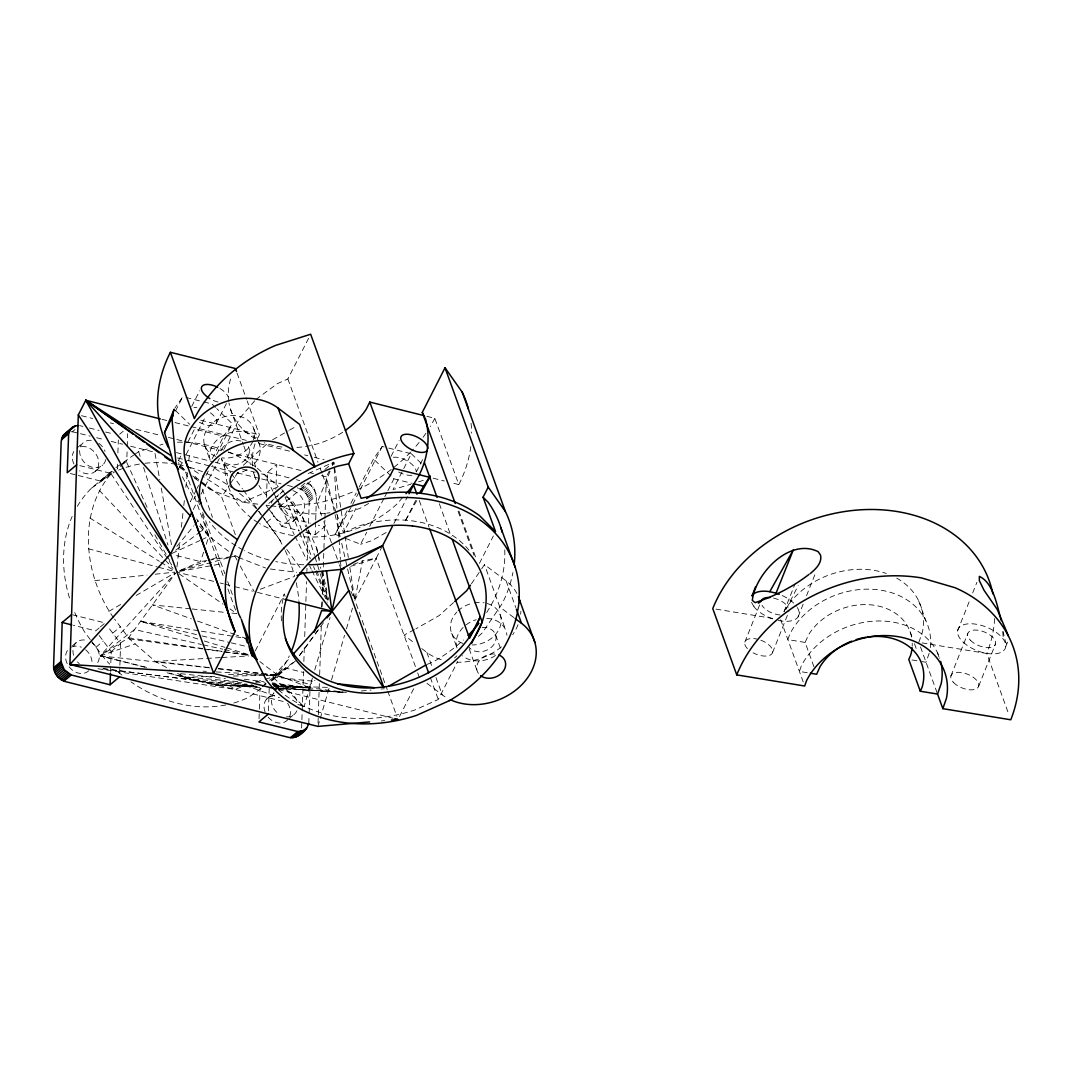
<?xml version="1.0" encoding="UTF-8"?>
<svg xmlns="http://www.w3.org/2000/svg" width="1072" height="1072" viewBox="0 0 1072 1072"><rect width="100%" height="100%" fill="white"/><g stroke="black" fill="none" stroke-linecap="round" stroke-linejoin="round"><path stroke-width="0.75" stroke-dasharray="5 3.75" d="M305.667 532.288L315.248 534.673L315.65 521.649M315.704 520.014L316.454 495.586L314.203 489.006L310.679 484.892L306.15 482.172L298.833 488.336L297.225 487.827M110.523 671.487L111.193 651.548L97.606 633.405M117.518 464.122L117.357 468.946L122.061 464.98M117.893 452.88L118.335 440.029M119.595 673.538L119.823 666.891M119.876 665.23L120.6 643.629L107.964 626.758M123.24 463.988L126.764 461.027L127.193 448.176M127.246 446.568L127.675 433.718M259.049 718.736L259.317 710.709M259.37 709.101L260.067 688.211M266.513 497.301L267.343 472.377L276.75 464.457L275.919 489.381M268.456 710.816L269.206 688.331M301.621 728.009L301.848 721.362M301.902 719.687L303.523 671.447M303.858 661.464L304.421 644.821M304.703 636.5L306.552 581.6M306.887 571.617L307.007 568.294M307.289 559.973L308.294 530.024M308.522 523.364L309.192 503.398C309.326 496.872 304.85 490.708 298.833 488.336M318.036 723.077L318.263 716.431M318.317 714.756L319.376 683.159M319.657 674.837L321.292 626.584M321.962 606.618L322.136 601.62M322.404 593.312L323.865 550.043M323.932 548.382L324.883 520.094M324.937 518.433L326.344 476.839L329.318 470.997M308.776 723.453L309.071 715.319M309.125 713.697L310.197 684.418L314.9 680.452M113.592 617.807C84.005 575.798 76.46 511.746 113.042 471.452M321.761 607.395L322.082 600.91M322.404 594.424L323.114 579.818L320.515 567.061M176.96 566.994L179.721 542.097M181.382 527.169L183.044 512.242M183.781 505.609L184.344 500.624M185.818 487.358L187.479 472.43M188.779 460.813L189.329 455.841M355.14 598.498L362.51 560.83L376.178 558.217L381.887 547.068M312.421 678.013L304.086 706.662L299.276 705.456M314.739 670.054L330.042 617.512M317.928 726.401L319.791 720.009M320.26 718.414L329.131 688.05M331.476 680.05L344.554 635.294M346.417 628.902L352.487 608.132M203.626 552.147L200.464 561.594L179.413 570.666M206.253 544.268L208.879 536.389L201.402 511.049M235.344 534.7L221.703 496.979L229.475 484.866M918.838 642.356L922.483 631.877A75.321 59.764 -19.9 0 0 896.406 577.969M929.156 653.263L926.034 662.255L919.763 661.223M1005.683 646.738L1007.68 641.592M744.839 642.115L761.187 601.07M783.967 611.723L794.848 584.387M772.59 652.486L788.938 611.442M798.091 616.896L803.518 603.268M806.519 595.71L816.167 571.497M957.551 630.926L970.254 599.007M972.679 592.937L976.914 582.297M950.904 675.936L967.721 633.686M978.682 686.201L995.513 643.964M330.082 471.305L317.098 503.116L321.56 515.444M332.548 465.248L333.781 462.22L305.038 474.909M184.853 677.933L194.394 680.278L197.931 680.171L284.857 701.865M813.903 666.677L805.126 642.436L808.529 634.798A56.521 44.836 -19.9 0 1 866.672 604.608A56.521 44.836 -19.9 0 1 911.615 637.277M258.004 437.657L259.411 434.817L247.136 400.888M786.285 609.084L798.184 585.58M175.5 411.005L182.816 396.667L174.991 407.963M191.687 406.516L199.727 390.744M178.448 460.571L182.106 453.402M187.948 441.932L194.528 429.028L223.619 436.291L232.316 423.748L216.718 408.606M179.332 467.901L183.124 460.464M186.153 454.515L205.851 415.842M216.209 423.587L226.42 403.514M196.35 489.837L190.28 501.736L193.952 499.07L195.452 496.122M197.101 488.35L198.615 485.375M212.256 458.602L223.619 436.291M205.985 475.445L208.236 471.01M216.517 454.769L232.316 423.748M255.913 399.427L277.34 383.682L287.872 378.965L309.888 335.724M332.293 465.141L333.781 462.22L344.809 534.459M339.636 536.08L335.147 534.338L347.181 510.701M350.946 503.317L356.212 492.973M359.214 487.063L373.512 459.004L382.208 446.461L387.059 447.681M335.147 534.338L351.897 505.957M352.661 504.47L359.482 491.083M360.232 489.596L382.208 446.461M336.729 513.93L343.536 532.757L355.984 508.342M391.092 456.297L399.119 440.538M345.613 538.425L360.581 544.268L366.637 532.369M369.679 526.419L384.071 498.145M384.835 496.658L387.099 492.195M387.863 490.708L393.92 478.809L373.512 459.004M388.68 448.083L411.313 453.724L393.049 489.569L410.777 484.263M416.338 471.935L423.641 457.61M415.4 666.543L376.178 558.217L354.832 600.132L387.22 689.631M393.92 523.417L407.507 496.725M415.722 500.423L404.76 521.93L416.995 500.209M399.494 716.578L414.221 687.661M479.425 563.349L493.361 536M193.255 509.508L197.436 501.334M201.107 494.138L220.457 456.283M224.169 449.007L239.297 418.723L254.881 400.633M255.297 650.851L284.308 594.062L285.273 596.715M278.412 689.819A138.047 109.518 -19.9 0 0 414.676 710.053L438.274 699.48L457.65 661.571M230.373 483.552L238.533 471.626M471.399 583.811L480.752 570.13M481.69 568.763L484.49 564.663L506.118 580.85A55.597 44.099 -19.9 0 1 516.985 593.633M323.449 622.792L298.458 656.935L314.203 635.361M144.76 667.159L100.165 655.823L128.573 637.786L175.446 573.279M315.181 634.021L318.129 629.988M176.853 546.385L193.844 525.816M194.916 524.53L198.106 520.67L208.879 536.389L232.41 554.211M402.71 497.448L397.283 503.746A104.239 82.691 -19.9 0 1 299.879 536.469M265.132 679.286L272.73 676.955L290.592 657.096M146.583 667.387L100.165 655.823L175.285 573.198M243.344 465.235L267.33 443.567M453.536 602.571L439.145 615.569L415.936 628.782M454.501 657.994L456.9 655.836M478.487 636.339L482.078 633.083L502.004 603.925A148.244 117.612 -19.9 0 0 512.925 572.528M70.765 431.708L72.373 431.788L78.47 426.656M76.903 448.042L83 442.91M119.662 434.227L123.2 431.252M95.395 471.211L102.711 465.047M77.318 506.346A132.03 106.61 49.9 0 1 91.562 488.108L114.57 468.732M78.229 475.486L100.245 480.98L112.131 471.318M101.626 481.033L108.942 474.869M120.868 464.819L125.906 460.571L144.331 501.214M72.494 645.759L76.152 642.677M99.214 627.884L95.689 630.859L73.352 625.271M100.393 626.892L105.096 622.939L73.177 614.966M96.011 647.207L103.327 641.056M112.734 633.137L120.305 626.758M274.968 497.971L282.284 491.807M300.415 489.06L307.731 482.896M301.929 489.958L309.245 483.807M111.193 651.548L120.6 643.629M303.363 491.043L310.679 484.892M266.781 522.265L274.097 516.101M283.504 508.182L291.061 501.817L312.073 558.043M304.676 492.289L311.992 486.125M305.855 493.669L313.171 487.505M306.887 495.17L314.203 489.006M307.744 496.751L315.061 490.587M308.414 498.386L315.731 492.236M308.883 500.061L316.2 493.911M309.138 501.75L316.454 495.586M269.179 509.548L281.735 526.298L291.142 518.379L310.29 523.163M292.991 521.407L300.307 515.243M315.248 534.673L324.655 526.754L318.277 525.159M262.426 686.241L265.95 683.266M277.903 674.368L285.46 668.003M270.975 680.546L286.599 668.258L303.885 672.573M295.524 660.928L271.229 681.377A132.03 106.61 49.9 0 0 289.306 655.93M266.66 699.024L273.976 692.874A14.82 11.966 49.9 0 0 278.613 713.872M289.065 718.629L295.162 713.496M271.015 505.796L279.256 506.842L312.233 479.854M324.91 469.482L333.781 462.22L336.93 508.396M167.058 672.827L184.585 677.276L214.99 676.378M209.871 667.883L100.165 655.823L134.549 629.559L201.469 644.46M197.838 681.189L218.259 684.914M175.674 550.217L199.057 532.757M200.357 531.779L202.956 529.849M193.523 680.171L192.531 679.983L195.506 680.465L167.393 672.559M115.856 467.647L122.141 463.225M123.401 462.34L133.544 455.198M134.817 454.3L138.65 451.62L152.318 447.439M120.747 465.248L126.764 461.027M100.245 480.98L116.151 469.791M91.562 488.108L114.356 472.069M297.895 704.411L304.086 706.662L272.73 676.955L294.264 661.813M269.474 680.291L286.599 668.258M262.479 686.522L266.084 683.99M261.179 688.452L248.436 697.416A132.03 106.61 49.9 0 1 232.128 703.487M751.512 602.397L753.683 606.31L757.207 603.951M108.795 611.402L121.739 603.858M136.131 595.456L174.964 572.81M272.583 439.788L288.234 430.877M289.654 430.06L296.77 426.013M368.688 503.438L360.098 508.329L348.869 511.907M386.134 532.529L371.81 540.677L360.581 544.268M414.489 629.599L404.023 635.12L415.44 643.776M171.949 553.42L200.022 540.476M201.496 539.792L208.879 536.389L196.591 518.942M343.536 532.757L357.807 526.365A104.239 82.691 -19.9 0 1 469.67 551.008M427.112 664.412L435.031 660.861A138.047 109.518 -19.9 0 0 463.412 639.997M277.809 486.929L243.009 502.272L210.822 489.743L199.941 481.971M97.994 668.727L235.17 689.47L245.367 685.316L253.742 685.517M353.331 564.502L362.51 560.83M199.231 681.001L215.298 685.423L256.704 686.16M260.295 589.252L294.05 576.589M179.493 570.853L205.73 561.433M211.908 559.222L216.544 557.561M100.165 655.823L135.152 643.924M350.665 566.351L376.178 558.217M418.616 481.824L423.319 480.363M159.916 445.121L162.957 444.183M256.007 682.06L263.605 679.742M228.497 557.762L176.398 571.966L213.65 581.359M230.078 557.333L234.822 556.046L265.548 567.999M179.681 571.376L218.983 564.301M207.003 560.535L200.464 561.594L173.637 554.894M208.638 560.267L234.822 556.046L237.14 560.308M94.751 580.635L147.011 575.088M155.172 574.217L174.763 572.14M279.256 506.842L317.098 503.116A148.244 117.612 -19.9 0 0 353.948 491.365M361.264 690.998L371.126 690.033M381.002 689.055L384.299 688.733M381.337 720.907L384.674 720.625M220.376 657.592L155.306 661.424L129.457 638.966L114.557 619.08M222.038 657.498L248.744 655.917M233.321 676.03L264.985 675.427M266.647 675.4L275.785 675.387L265.896 674.69M275.785 675.387L266.687 675.132M215.298 685.423L253.649 685.906M228.591 674.355L265.039 675.092M200.598 681.497L246.895 684.15M327.389 687.34L273.829 686.013L310.197 687.902L346.457 692.458M276.764 686.817L310.197 687.902L278.01 675.373L264.905 673.886M213.395 684.03L253.582 685.638M275.236 686.509L310.197 687.902L272.248 682.877M257.106 687.072L216.732 684.861L263.297 687.594M207.419 682.542L252.483 684.887M203.023 671.193L206.333 671.38M216.263 671.93L264.248 674.596M276.603 688.371L343.12 692.257L276.857 687.541M198.32 680.867L193.228 679.367M273.548 685.732L310.197 687.902L271.966 683.708M276.965 688.264L343.147 692.257L276.884 687.929M237.14 685.343L257.012 686.643M184.585 677.276L177.228 673.296L185 676.955L194.287 679.273L241.857 682.81M273.521 685.169L310.197 687.902L269.018 684.298M237.716 681.564L185 676.955L185.67 677.919M190.521 608.816L152.479 604.876L191.365 618.839M192.183 608.99L225.254 612.42M231.874 613.104L236.832 613.613L229.971 608.883M272.73 676.955L316.026 681.524M218.179 668.794L259.732 673.363M261.394 673.538L278.01 675.373L259.853 661.612M180.552 673.658L225.428 678.589M255.35 681.872L265.32 682.971M208.437 667.467L155.306 661.424L169.939 669.357M218.407 668.593L263.243 673.685M257.843 504.148L243.009 502.272L202.3 475.874M266.07 505.18L269.367 505.595M270.305 568.991L296.663 572.301M103.113 668.66L192.277 679.97L103.033 668.74M244.202 679.166L263.993 681.792M187.399 678.174L190.762 679.179M129.457 638.966L202.367 648.922M204.028 649.15L222.252 651.642M223.914 651.87L248.758 655.273L204.323 648.788M128.573 637.786L202.675 648.547M197.891 639.019L140.526 621.331L199.754 630.926M201.389 631.194L234.299 636.527M235.934 636.795L245.81 638.403L236.47 635.053M715.989 609.124L774.212 618.665M922.067 642.892L986.763 653.491L1009.087 715.158M805.126 642.436L787.88 639.609L789.783 634.142A75.321 59.764 -19.9 0 1 878.223 589.801A75.321 59.764 -19.9 0 1 929.679 651.763M911.924 659.937L918.195 660.968M807.243 672.72L799.404 671.434L801.307 665.953A75.321 59.764 -19.9 0 1 874.605 621.117A75.321 59.764 -19.9 0 1 939.742 658.382M197.931 680.171L193.71 679.635L197.677 680.774M72.373 431.788L78.846 433.302M203.104 644.821L222.695 649.176M224.329 649.538L248.811 654.992M140.526 621.331L200.397 635.535M202.018 635.924L229.529 642.45M231.15 642.838L248.945 647.059M79.69 425.624L82.919 426.428M89.391 428.023L99.093 430.421M105.552 432.016L112.024 433.611M194.287 679.273L195.225 679.501M426.884 416.325L434.817 418.308L458.816 484.598L450.803 482.601M186.046 397.484L202.206 401.518M203.827 401.92L211.908 403.943L215.512 407.44M200.786 420.17L259.411 434.817M433.182 478.206L444.398 481.006M161.952 419.313L166.817 420.532M174.924 422.556L189.516 426.2M191.138 426.602L246.252 440.364M259.223 443.594L290.016 451.285M304.609 454.93L307.852 455.747M314.337 457.369L324.066 459.794M393.92 478.809L411.702 483.258M81.512 415.708L92.715 418.509M110.309 422.904L113.498 423.695M135.983 429.309L160.264 435.366M168.344 437.389L182.91 441.034M184.531 441.436L221.743 450.722M228.215 452.344L302.344 470.849M310.344 472.846L313.547 473.65M321.533 475.646L326.344 476.839L340.213 536.871M176.424 452.612L213.529 461.885M215.137 462.287L235.987 467.486M242.379 469.08L255.149 472.27M261.528 473.864L264.717 474.668L272.837 491.164M80.454 433.704L90.169 436.13M96.641 437.738L104.721 439.761M111.193 441.383L122.516 444.21M130.61 446.22L154.864 452.277M177.51 457.932L185.603 459.955M187.225 460.357L209.871 466.012M211.492 466.427L235.746 472.484M237.368 472.886L260.014 478.541M261.635 478.943L281.038 483.794M287.51 485.402L295.604 487.425M79.784 465.61L109.652 473.06M70.377 473.529L76.661 475.097M281.735 526.298L299.289 530.694M277.192 676.177L310.197 684.418M278.358 689.577L393.169 718.253M220.135 582.98L223.378 583.798M224.999 584.213L233.093 586.25M234.714 586.652L252.536 591.154M257.387 592.374L283.303 598.9M267.343 472.377L289.989 478.099M296.448 479.733L299.678 480.551M88.252 548.757L157.169 566.9M158.777 567.329L174.803 571.537M195.171 679.326L203.573 681.578M204.27 640.976L224.986 647.367M226.581 647.863L248.892 654.737M197.596 621.077L234.915 634.49M245.367 685.316L279.363 697.671M235.17 555.591L239.297 557.641M89.767 517.937L159.353 561.339M160.773 562.224L173.557 570.197M178.421 460.384L185.443 464.94M186.85 465.851L200.893 474.963M228.979 685.37L235.17 689.47M179.145 573.855L223.097 604.152M179.453 466.266L184.88 470.099L224.008 578.17M179.56 467.379L187.707 473.221M194.501 478.085L198.588 480.993M513.836 617.566L499.847 607.087L484.49 564.663M201.375 481.583L221.703 496.979M421.792 648.587L426.87 652.433A55.597 44.099 -19.9 0 0 444.143 660.513M192.665 475.995L199.151 480.899M200.451 481.891L210.822 489.743M426.991 683.32L442.24 694.87A55.597 44.099 -19.9 0 0 447.439 698.247M257.307 468.223L278.238 486.407M411.313 453.724L422.113 464.216M175.312 410.375L189.717 424.365M99.187 490.266L172.994 568.361M199.606 526.138L208.879 536.389M1006.836 643.857L1005.63 642.342L1003.07 631.502M281.923 489.609L285.581 494.5M286.492 495.72L302.572 517.173L307.932 528.898M278.586 501.629L275.638 497.689L266.231 505.609L268.201 508.235M279.564 502.942L291.142 518.379M258.54 511.29L263.122 517.387M264.034 518.607L278.291 537.621A132.03 106.61 49.9 0 1 284.469 549.052M90.262 639.528L84.514 631.864A132.03 106.61 49.9 0 1 73.727 610.062M91.227 640.815L105.163 659.414A132.03 106.61 49.9 0 0 109.706 664.117M224.812 464.699L230.708 472.765M231.686 474.105L242.5 488.886M243.478 490.226L261.166 514.413M262.144 515.753L282.78 543.973M286.706 549.346L301.446 569.5M111.18 473.998L171.801 565.065M154.837 534.807L166.441 554.814M167.272 556.247L171.426 563.39M240.235 565.989L254.144 591.556M182.414 476.812L193.952 499.07M273.574 492.664L276.536 498.654M277.273 500.155L294.251 534.66M294.988 536.161L306.793 560.16M309.754 566.15L311.228 569.152M311.965 570.652L327.469 602.156M308.602 530.359L316.629 547.939L317.794 552.804M145.015 502.728L147.748 508.744M350.906 591.355L352.862 595.751M285.085 497.301L299.008 531.149M299.637 532.69L310.384 558.847M313.547 566.539L314.82 569.607M315.449 571.148L328.099 601.915M316.736 570.545L328.394 601.781M419.273 500.503L428.988 527.116M918.677 600.883L925.873 620.768M937.397 652.593L938.978 656.962M920.5 646.952L937.558 694.066M910.074 631.609L912.259 637.666M914.456 643.736L917.203 651.307M780.684 619.723L803.625 683.092M506.118 580.85L515.779 607.569M499.9 614.109L505.662 630.028M458.91 511.063L476.41 559.423M458.066 511.304L473.971 555.242M495.679 635.106L500.771 649.15M439.332 503.719L451.258 536.67M469.147 648.788L477.053 670.63M451.714 633.284L457.476 649.203M426.87 652.433L432.565 668.151M435.982 677.584L442.24 694.87M430.328 677.544L438.274 699.48M417.665 672.827L419.38 677.544M287.872 378.965L317.982 462.139M320.247 468.41L321.948 473.127M322.525 474.695L336.152 512.362M387.796 691.199L396.881 716.324M323.798 521.608L338.859 563.242M339.422 564.783L341.097 569.406M237.086 373.136L246.573 399.347M253.836 428.907L258.03 440.471M258.553 441.919L259.598 444.813M255.806 467.07L248.476 446.796A14.82 11.765 -19.9 0 1 240.034 463.332A14.82 11.765 -19.9 0 1 221.341 458.655L227.559 475.821M230.453 409.022L243.29 444.478M243.84 446.019L250.54 464.524M253.327 472.229L254.439 475.311M204.457 444.733L210.206 460.638A25.942 20.582 -19.9 0 1 224.343 434.91A25.942 20.582 -19.9 0 1 255.484 437.858M202.246 489.087L212.497 517.374M202.675 512.523L224.852 573.761M227.693 581.614L233.374 597.318M227.907 588.957L235.719 610.531M138.65 451.62L140.137 456.364M143.608 467.446L167.956 545.045M302.572 517.173L305.56 526.727M306.056 528.322L314.498 555.403M314.994 556.998L328.421 599.998M198.132 499.967L199.539 504.724M323.114 579.818L328.38 598.618M318.196 554.425L319.764 560.911M322.109 570.626L326.813 590.082M341.7 543.357L354.457 598.511M316.629 547.939L318.25 555.912M318.572 557.507L319.215 560.696M155.025 453.55L159.782 479.867M161.256 488.095L171.654 545.648M345.063 536.107L348.32 557.453M349.82 567.302L354.577 598.498M1002.749 631.689L1003.338 639.247M337.385 514.989L338.966 538.077M339.074 539.725L340.427 559.517M340.534 561.165L340.869 566.11M504.751 549.896A138.047 109.518 -19.9 0 1 486.313 613.077M277.166 688.706A138.047 109.518 -19.9 0 1 272.382 684.083M342.665 432.23A75.978 60.273 -19.9 0 1 294.693 447.533M281.976 447.037A75.978 60.273 -19.9 0 1 264.194 442.803M255.525 438.81A75.978 60.273 -19.9 0 1 228.979 402.871M228.738 401.303A75.978 60.273 -19.9 0 1 231.204 377.036M434.817 418.308A148.244 117.612 -19.9 0 1 430.247 426.535M425.906 433.302A148.244 117.612 -19.9 0 1 423.092 437.269M419.098 442.455A148.244 117.612 -19.9 0 1 411.715 450.964M410.616 452.129A148.244 117.612 -19.9 0 1 392.54 468.451M391.253 469.456A148.244 117.612 -19.9 0 1 357.003 489.998M184.88 470.099A148.244 117.612 -19.9 0 1 178.314 462.635M471.077 423.293A148.244 117.612 -19.9 0 1 471.626 433.155M470.796 446.542A148.244 117.612 -19.9 0 1 458.816 484.598M293.232 535.598A104.239 82.691 -19.9 0 1 259.531 523.565M258.191 522.747A104.239 82.691 -19.9 0 1 253.099 519.29M251.813 518.312A104.239 82.691 -19.9 0 1 228.122 485.71M227.612 484.142A104.239 82.691 -19.9 0 1 224.651 462.581M329.988 512.711A75.978 60.273 -19.9 0 1 326.759 513.18M325.151 513.367A75.978 60.273 -19.9 0 1 276.831 503.518M266.767 495.545A75.978 60.273 -19.9 0 1 258.915 485.428M256.061 479.747A75.978 60.273 -19.9 0 1 253.622 472.283M252.55 465.998A75.978 60.273 -19.9 0 1 255.19 443.339M217.978 402.027A14.82 6.888 27 0 1 212.095 399.843M219.961 388.493A14.82 6.888 27 0 1 228.122 396.841M281.467 620.835A104.292 82.745 -19.9 0 1 284.308 594.062M210.393 412.814A14.82 6.888 27 0 1 215.579 424.271A14.82 6.888 27 0 1 199.271 422.18M193.952 407.481A14.82 6.888 27 0 1 196.833 407.427M411.889 475.271A14.82 6.888 27 0 1 398.663 471.975M393.344 457.275A14.82 6.888 27 0 1 408.231 461.55A14.82 6.888 27 0 1 416.177 471.653M303.858 564.756A138.047 109.518 -19.9 0 1 275.772 561.607M269.26 560.053A138.047 109.518 -19.9 0 1 244.523 550.66M243.049 549.896A138.047 109.518 -19.9 0 1 237.301 546.64M235.907 545.782A138.047 109.518 -19.9 0 1 209.295 521.608M225.844 704.947A132.03 106.61 49.9 0 1 131.012 681.886M121.94 675.079A132.03 106.61 49.9 0 1 115.696 669.759M69.466 597.948A132.03 106.61 49.9 0 1 72.159 516.463M118.617 470.126A132.03 106.61 49.9 0 1 124.526 467.874M126.04 467.365A132.03 106.61 49.9 0 1 141.718 463.707M144.934 463.292A132.03 106.61 49.9 0 1 176.612 464.35M178.233 464.632A132.03 106.61 49.9 0 1 188.002 466.883M189.637 467.338A132.03 106.61 49.9 0 1 202.501 471.747M207.003 473.65A132.03 106.61 49.9 0 1 231.78 487.599M239.579 493.375A132.03 106.61 49.9 0 1 257.628 510.071M285.179 550.526A132.03 106.61 49.9 0 1 294.679 576.307M296.234 582.712A132.03 106.61 49.9 0 1 298.82 600.266M177.47 442.227A132.03 106.61 49.9 0 1 223.619 450.079M228.296 451.915A132.03 106.61 49.9 0 1 256.074 467.151M285.581 496.751A14.794 11.939 49.9 0 1 297.172 512.202A14.794 11.939 49.9 0 1 286.211 523.364A14.794 11.939 49.9 0 1 271.43 511.13M271.363 503.076A14.794 11.939 49.9 0 1 277.769 496.537M81.418 446.501A14.82 11.966 49.9 0 1 98.731 463.988A14.82 11.966 49.9 0 1 79.569 470.822M73.874 463.962A14.82 11.966 49.9 0 1 73.74 451.54M88.788 670.75A14.82 11.966 49.9 0 1 70.122 668.03A14.82 11.966 49.9 0 1 68.836 648.828M71.422 647.073A14.82 11.966 49.9 0 1 81.351 647.18M85.626 649.766A14.82 11.966 49.9 0 1 92.004 661.705M287.845 719.66A14.82 11.966 49.9 0 1 267.611 716.444M265.092 712.009A14.82 11.966 49.9 0 1 277.661 696.023M287.644 703.286A14.82 11.966 49.9 0 1 289.534 716.967M292.897 490.587A14.794 11.939 49.9 0 1 304.502 506.426A14.794 11.939 49.9 0 1 292.763 517.146A14.794 11.939 49.9 0 1 278.439 503.786M280.1 494.031A14.794 11.939 49.9 0 1 285.085 490.386M105.806 459.513A14.82 11.966 49.9 0 1 91.281 466.95A14.82 11.966 49.9 0 1 79.636 450.696A14.82 11.966 49.9 0 1 92.138 440.431M98.838 443.299A14.82 11.966 49.9 0 1 105.029 451.325M79.301 663.662A14.82 11.966 49.9 0 1 77.439 661.88M73.62 655.287A14.82 11.966 49.9 0 1 87.529 640.6M91.937 642.838A14.82 11.966 49.9 0 1 96.105 664.586M296.85 710.803A14.82 11.966 49.9 0 1 286.452 716.86M279.35 689.738A14.82 11.966 49.9 0 1 297.654 704.09M784.088 611.455A75.321 59.764 -19.9 0 1 886.289 573.466M994.628 618.504A148.244 117.612 -19.9 0 1 986.763 653.491M760.852 640.212A14.82 7.383 21.7 0 1 772.202 653.371A14.82 7.383 21.7 0 1 753.067 652.808M747.398 648.64A14.82 7.383 21.7 0 1 757.18 639.113M912.232 643.173A56.521 44.836 -19.9 0 1 912.192 646.161M780.148 614.98A14.82 7.383 21.7 0 1 761.978 605.305M773.528 598.069A14.82 7.383 21.7 0 1 788.148 607.208M797.327 607.529A25.473 12.676 21.7 0 1 775.632 619.804M772.497 618.825A25.473 12.676 21.7 0 1 753.683 606.31M782.265 595.563A25.473 12.676 21.7 0 1 796.442 606.216M478.393 673.404A14.82 11.765 -19.9 0 1 480.779 659.025A14.82 11.765 -19.9 0 1 497.703 654.59M198.843 479.666A55.597 44.099 -19.9 0 1 193.295 474.588M215.82 456.377A25.942 20.582 -19.9 0 1 206.467 430.18A25.942 20.582 -19.9 0 1 238.52 416.097A25.942 20.582 -19.9 0 1 253.461 439.828M252.938 441.195A25.942 20.582 -19.9 0 1 221.864 457.878M520.858 611.295A55.597 44.099 -19.9 0 1 520.63 614.256M518.031 624.654A55.597 44.099 -19.9 0 1 512.738 634.651M501.401 646.898A55.597 44.099 -19.9 0 1 456.953 662.215M487.211 603.496A25.942 20.582 -19.9 0 1 500.034 626.973A25.942 20.582 -19.9 0 1 472.283 644.969M462.943 643.428A25.942 20.582 -19.9 0 1 456.86 612.045M457.999 610.919A25.942 20.582 -19.9 0 1 473.033 603.134M474.347 602.879A25.942 20.582 -19.9 0 1 484.155 602.799M482.011 627.535A14.82 11.765 -19.9 0 1 493.897 644.406A14.82 11.765 -19.9 0 1 468.786 646.885M221.69 449.423A14.82 11.765 -19.9 0 1 240.865 441.034M258.62 442.307A25.942 20.582 -19.9 0 1 252.322 465.864M246.949 469.75A25.942 20.582 -19.9 0 1 236.818 473.462M227.626 473.784A25.942 20.582 -19.9 0 1 212.564 465.476M495.505 655.474A25.942 20.582 -19.9 0 1 462.354 655.742M457.007 647.944A25.942 20.582 -19.9 0 1 476.156 619.723M486.715 618.37A25.942 20.582 -19.9 0 1 506.909 635.267M953.531 682.475A14.82 7.383 21.7 0 0 977.691 687.876A14.82 7.383 21.7 0 0 963.165 672.868A14.82 7.383 21.7 0 0 953.531 682.475M970.361 640.225A14.82 7.383 21.7 0 0 994.508 645.625A14.82 7.383 21.7 0 0 979.982 630.617A14.82 7.383 21.7 0 0 970.361 640.225M963.366 642.316A25.473 12.676 21.7 0 0 1004.41 649.793A25.473 12.676 21.7 0 0 977.074 624.373A25.473 12.676 21.7 0 0 963.366 642.316"/><path stroke-width="1.5" d="M119.488 676.861L110.081 684.78L71.275 674.985L64.253 669.652L60.97 661.571L62.176 622.484L71.583 614.564M369.652 721.925L317.928 726.401L69.908 664.479L78.323 414.918L85.773 400.285L160.331 418.911M110.081 684.78L110.47 673.149M78.082 425.557C73.459 425.49 69.278 429.135 68.648 433.704L67.228 472.739L76.635 464.819M67.737 432.217L63.047 435.647L61.171 441.463L53.6 666.074C53.466 673.176 58.759 679.862 65.58 681.658L288.81 737.389C297.453 739.171 306.337 731.345 308.776 723.453M405.966 493.669C424.539 474.159 432.485 445.215 425.597 419.031M314.284 632.158L321.6 610.638L331.905 611.147L383.361 687.353M992.886 593.901A148.244 117.612 -19.9 0 0 862.223 509.723A148.244 117.612 -19.9 0 0 712.759 608.588L736.759 674.878A148.244 117.612 -19.9 0 1 921.317 577.875L955.165 587.751A148.244 117.612 -19.9 0 1 1010.762 719.781L942.837 708.659L937.558 694.066L941.203 683.588A75.321 59.764 -19.9 0 0 940.626 661.397M942.837 708.659L946.482 698.167A75.321 59.764 -19.9 0 0 895.026 636.219A75.321 59.764 -19.9 0 0 806.586 680.546L804.683 686.013L736.759 674.878M810.204 573.614C815.645 569.111 822.291 562.854 820.536 555.041L818.15 551.678C789.407 537.38 755.291 573.828 752.303 600.427L755.144 602.638C774.265 596.3 792.744 586.947 808.971 574.418M178.568 469.389L173.115 461.643L164.552 432.512L174.12 409.209L171.909 418.04L176.063 464.243L184.826 493.991L235.063 631.569L213.676 673.43L69.908 664.479L170.475 554.103L191.861 512.242L235.063 631.569M752.075 595.818L755.452 587.014M769.776 591.677L776.048 593.164L793.387 549.748L769.776 591.677A25.473 12.676 21.7 0 0 752.021 595.63M297.694 735.928L301.085 731.131M937.558 694.066L920.299 691.239L922.161 687.085A56.521 44.836 -19.9 0 0 867.382 637.063M423.708 415.534L369.786 402.067L366.235 409.249A75.978 60.273 -19.9 0 1 345.372 430.381M369.786 402.067L393.786 468.37L390.235 475.539A75.978 60.273 -19.9 0 1 366.664 498.52M471.492 643.548L482.159 622.015L452.397 539.806M164.552 432.512L173.316 415.306M455.225 503.451L422.274 412.425L445.027 367.79L488.216 487.117L483.07 497.207L495.559 531.672L479.613 515.726A138.047 109.518 -19.9 0 0 384.902 493.133L361.103 498.292L348.628 463.814L353.854 453.563L310.652 334.236L275.249 345.519A148.244 117.612 -19.9 0 0 194.38 418.576L170.381 352.286L235.411 368.513L236.537 371.595M392.406 526.392L382.597 545.675L341.097 569.406L303.255 573.131L299.959 572.716M409.022 493.75L413.551 484.852L416.981 494.246M419.366 493.254L429.979 476.048M430.261 476.303L420.961 493.133M470.461 585.178L466.722 590.659L454.729 601.486M328.139 616.32L348.762 590.565M326.987 617.874L331.905 611.147L341.097 569.406L344.152 568.187M292.83 654.603L331.905 611.147L326.478 570.84M306.123 728.813L296.435 736.705M63.985 434.508L72.414 427.393M63.047 435.647L73.673 426.616M71.395 429.135L75.053 426.053M62.283 436.934L69.6 430.77M61.707 438.341L69.023 432.19M61.332 439.868L68.648 433.704M53.654 667.735L60.97 661.571M53.908 669.41L61.225 663.26M54.377 671.085L61.694 664.935M55.047 672.734L62.364 666.57M55.905 674.315L63.221 668.151M56.937 675.802L64.253 669.652M58.116 677.182L65.432 671.032M59.429 678.429L66.745 672.278M60.863 679.514L68.179 673.363M62.377 680.425L69.693 674.261M63.958 681.135L71.275 674.985M268.348 714.032L258.928 721.952L297.748 731.533L303.751 730.541M290.432 737.697L297.748 731.533M292.026 737.764L299.343 731.613M293.581 737.63L300.897 731.466M300.508 732.551L302.961 730.501M295.055 737.268L302.371 731.104M299.745 733.838L307.061 727.674M758.386 603.161L760.731 601.593M388.587 686.281L425.785 665.002M297.118 575.436L303.255 573.131L331.905 611.147L284.924 599.315M353.854 453.563C277.125 468.598 198.508 548.382 234.165 630.296M344.286 568.388L341.097 569.406L383.736 687.179M348.628 463.814L337.385 466.253A138.047 109.518 -19.9 0 0 238.681 614.028L240.664 617.981M391.347 720.036L398.02 719.459L394.791 718.655M337.667 683.815L374.302 687.675M69.908 664.479L78.162 665.725M810.378 673.229L816.65 674.261L820.053 666.623A56.521 44.836 -19.9 0 1 839.885 647.059M393.786 468.37L429.979 477.402M413.323 483.66L423.025 486.085M62.176 622.484L71.757 624.882M276.737 689.175L213.676 673.43L170.475 554.103L85.773 400.285L171.413 455.841M190.682 516.275L85.773 400.285L176.733 464.364M85.773 400.285L133.343 434.321M136.064 436.264L144.211 442.106M146.931 444.049L159.165 452.799M164.606 456.685L170.046 460.571M515.109 618.517L521.474 623.274A55.597 44.099 -19.9 0 1 522.814 683.655A55.597 44.099 -19.9 0 1 450.28 699.694M278.077 408.084L299.611 424.391L314.98 466.829L293.433 450.508L278.077 408.084A55.597 44.099 -19.9 0 0 209.214 409.491A55.597 44.099 -19.9 0 0 187.975 466.883M237.059 539.404L214.199 522.091A55.597 44.099 -19.9 0 1 216.557 458.079A55.597 44.099 -19.9 0 1 293.433 450.508M249.468 648.506L252.081 655.716L257.267 659.655M483.07 497.207L488.055 502.178A138.047 109.518 -19.9 0 1 502.192 532.382M445.027 367.79L462.233 392.218A148.244 117.612 -19.9 0 1 468.437 408.914M488.216 487.117L505.421 511.545A148.244 117.612 -19.9 0 1 514.198 564.194M78.323 414.918L170.475 554.103M422.274 412.425L424.927 417.718M256.731 659.588L241.334 619.294L252.081 655.716M429.564 528.684L469.576 638.255L480.243 616.708A104.292 82.745 -19.9 0 1 381.672 687.219A104.292 82.745 -19.9 0 1 285.34 638.363M920.299 691.239L908.775 659.427L910.637 655.26A56.521 44.836 -19.9 0 0 912.084 647.676M462.233 392.218L505.421 511.545M500.905 527.799L515.297 567.584M519.438 599.757L534.794 642.195M516.356 609.137L521.474 623.274M424.566 462.916L437.068 497.435M428.626 672.841L382.597 545.675L358.999 556.247A138.047 109.518 -19.9 0 1 308.883 564.77M185.523 460.759L200.879 503.183M245.81 638.403L247.377 642.731M1001.315 620.648C997.107 606.538 993.798 582.967 979.326 576.374L979.352 580.662L984.069 590.337L997.349 609.62A64.548 1.595 68.3 0 0 1006.394 630.926L1008.122 635.696M478.916 623.355A138.047 109.518 -19.9 0 1 468.129 635.468M168.425 447.547A148.244 117.612 -19.9 0 1 170.381 352.286M427.286 450.441A14.82 6.888 27 0 1 405.229 445.496A14.82 6.888 27 0 1 408.981 434.401A14.82 6.888 27 0 1 427.862 448.726M209.831 398.61A14.82 6.888 27 0 1 201.911 386.443A14.82 6.888 27 0 1 217.71 387.247M298.941 601.928A132.03 106.61 49.9 0 1 291.879 650.034M841.265 646.228A56.521 44.836 -19.9 0 1 851.583 641.203M856.206 639.582A56.521 44.836 -19.9 0 1 865.787 637.304M761.187 601.07A14.82 7.383 21.7 0 1 769.964 597.533M776.048 593.164A25.473 12.676 21.7 0 1 779.197 594.263M498.802 654.965A14.82 11.765 -19.9 0 1 502.393 672.345A14.82 11.765 -19.9 0 1 480.604 675.668M518.366 596.648A55.597 44.099 -19.9 0 1 520.215 602.96M449.436 700.632L416.606 715.359A138.047 109.518 -19.9 0 1 265.936 679.42L253.086 653.799A138.047 109.518 -19.9 0 1 340.481 510.178A138.047 109.518 -19.9 0 1 507.686 550.057A138.047 109.518 -19.9 0 1 449.436 700.632M412.506 525.977A104.239 82.691 -19.9 0 0 286.237 599.369A104.292 82.745 -19.9 0 0 356.855 692.525A104.292 82.745 -19.9 0 0 482.159 622.015A104.239 82.691 -19.9 0 0 412.506 525.977M238.547 490.936A14.82 11.765 -19.9 0 0 258.942 476.249A14.82 11.765 -19.9 0 0 236.041 470.528A14.82 11.765 -19.9 0 0 238.547 490.936"/></g></svg>
